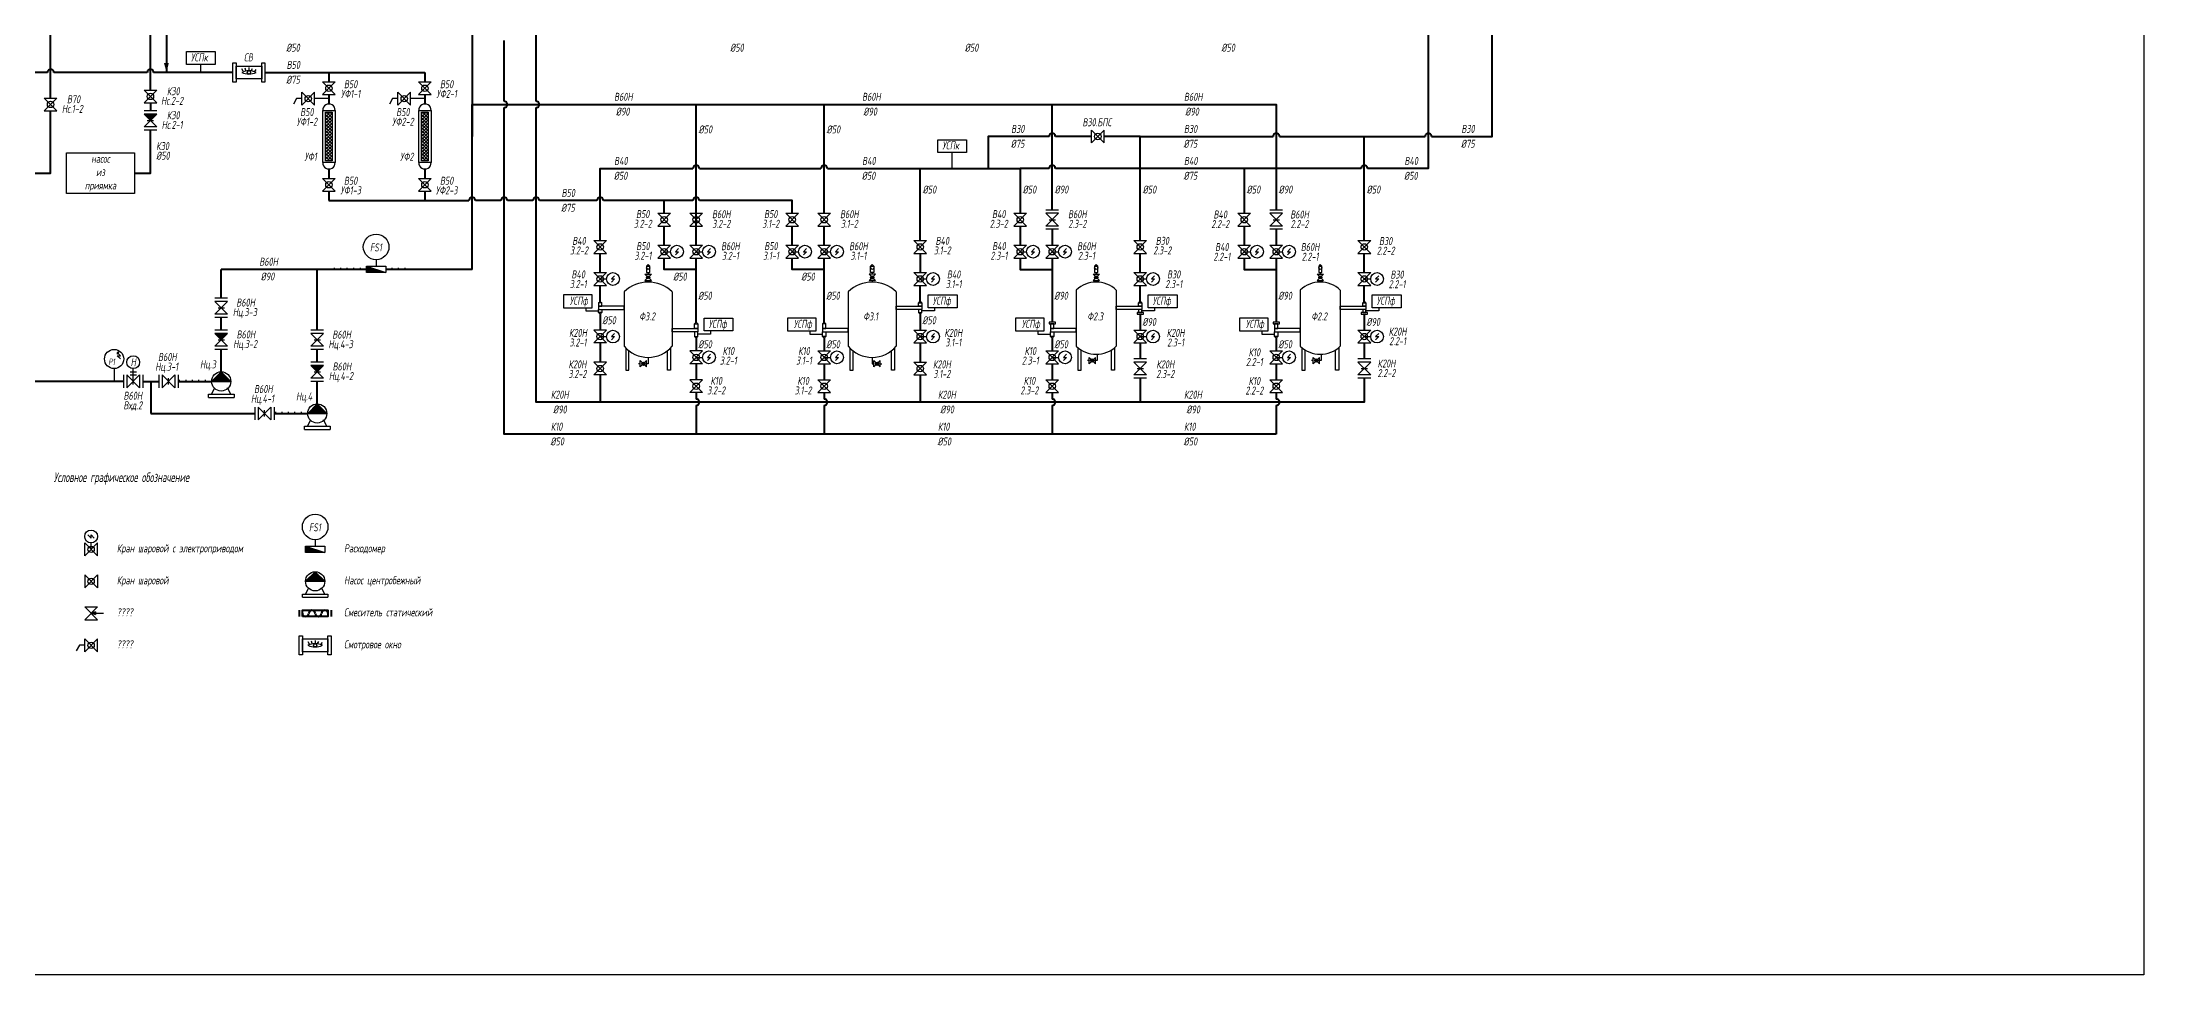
# Model space of a CAD drawing. Header units: millimetres. Extents: x -81605 to 298546, y -15960 to 81150.
# Drawn here: x 232870 to 298546, y -9893 to 19245 of the extents above; entities that cross this region are included whole.
import ezdxf

# ---------------------------------------------------------------- set-up
doc = ezdxf.new("R2010")
doc.units = ezdxf.units.MM
for name, color, linetype in [('1', 7, 'Continuous'), ('2', 7, 'Continuous'), ('Надписи', 7, 'Continuous')]:
    doc.layers.add(name, color=color, linetype=linetype)
doc.layers.add('В20', color=7, linetype='Continuous', lineweight=40, true_color=0x0a7800)
doc.layers.add('К10', color=7, linetype='Continuous', lineweight=40, true_color=0xffbe00)
for name, color, linetype, lineweight in [('В30', 136, 'Continuous', 40), ('В40', 142, 'Continuous', 40), ('В50', 180, 'Continuous', 40), ('В60Н', 140, 'Continuous', 40), ('В70', 120, 'Continuous', 40), ('К20Н', 33, 'Continuous', 40), ('К30', 54, 'Continuous', 40), ('Р1', 202, 'Continuous', 40)]:
    doc.layers.add(name, color=color, linetype=linetype, lineweight=lineweight)
doc.styles.add('Eskd знаки', font='eskd.shx', dxfattribs={"width": 0.8, "oblique": 10})

msp = doc.modelspace()

# ---------------------------------------------------------------- hatches: boundary and pattern name
h = msp.add_hatch(color=256)
h.dxf.hatch_style = 1
h.paths.add_polyline_path([(236457, 16996), (236057, 16996), (236257, 16796)])
h = msp.add_hatch(color=256)
h.dxf.hatch_style = 1
h.paths.add_polyline_path([(238669, 10146), (238269, 10146), (238469, 9946)])
h = msp.add_hatch(color=256)
h.dxf.hatch_style = 1
h.paths.add_polyline_path([(238768, 8646), (238469, 8946), (238170, 8646)])
h = msp.add_hatch(color=256)
h.dxf.hatch_style = 1
h.paths.add_polyline_path([(241669, 9146), (241269, 9146), (241469, 8946)])
h = msp.add_hatch(color=256)
h.dxf.hatch_style = 1
h.paths.add_polyline_path([(241768, 7646), (241469, 7946), (241170, 7646)])
h = msp.add_hatch(color=256)
h.dxf.hatch_style = 1
h.paths.add_polyline_path([(241703, 2402), (241404, 2702), (241104, 2402)])
at = {"layer": '1'}
h = msp.add_hatch(dxfattribs=at)
h.set_pattern_fill('ANSI37', color=256, scale=22.5, angle=-90, style=0)
h.set_pattern_definition([(315, (197820.47, 36846.265), (50.51394, 50.51394), []), (45, (197820.47, 36846.265), (-50.51394, 50.51394), [])])
h.paths.add_polyline_path([(241727, 15540), (241939, 15540), (241939, 17051), (241727, 17051)])
h = msp.add_hatch(dxfattribs=at)
h.set_pattern_fill('ANSI37', color=256, scale=22.5, angle=-90, style=0)
h.set_pattern_definition([(315, (200820.47, 36846.265), (50.51394, 50.51394), []), (45, (200820.47, 36846.265), (-50.51394, 50.51394), [])])
h.paths.add_polyline_path([(244727, 15540), (244939, 15540), (244939, 17051), (244727, 17051)])
at = {"layer": '2', "ltscale": 0.5}
for points in [[(243009, 12246), (243009, 12046), (243609, 12046)], [(241104, 3502), (241104, 3302), (241704, 3302)]]:
    msp.add_hatch(color=256, dxfattribs=at).paths.add_polyline_path(points)

# ---------------------------------------------------------------- linework, layer by layer
for p, q in [((236057, 17746), (236457, 17746)), ((236457, 17746), (236057, 17346)), ((236057, 17746), (236457, 17346)), ((241633, 18002), (242033, 18002)), ((242033, 18002), (241633, 17602)), ((241633, 18002), (242033, 17602)), ((244633, 18002), (245033, 18002)), ((245033, 18002), (244633, 17602)), ((244633, 18002), (245033, 17602)), ((232937, 17496), (233337, 17496)), ((233337, 17496), (232937, 17096)), ((232937, 17496), (233337, 17096)), ((232937, 17096), (233337, 17096)), ((236057, 17346), (236457, 17346)), ((236457, 17096), (236057, 17096)), ((241633, 17602), (242033, 17602)), ((244633, 17602), (245033, 17602)), ((236457, 16996), (236057, 16996)), ((236057, 16996), (236457, 16596)), ((236457, 16996), (236057, 16596)), ((236457, 16596), (236057, 16596)), ((236457, 16496), (236057, 16496)), ((236157, 16796), (236357, 16796)), ((265659, 16096), (265659, 16496)), ((265659, 16496), (266059, 16096)), ((265659, 16096), (266059, 16496)), ((266059, 16096), (266059, 16496)), ((241633, 14987), (242033, 14987)), ((242033, 14987), (241633, 14587)), ((241633, 14987), (242033, 14587)), ((241633, 14587), (242033, 14587)), ((244633, 14987), (245033, 14987)), ((245033, 14987), (244633, 14587)), ((244633, 14987), (245033, 14587)), ((244633, 14587), (245033, 14587)), ((252109, 13896), (252509, 13896)), ((252509, 13896), (252109, 13496)), ((252109, 13896), (252509, 13496)), ((253109, 13896), (253509, 13896)), ((253509, 13896), (253109, 13496)), ((253109, 13896), (253509, 13496)), ((256109, 13896), (256509, 13896)), ((256509, 13896), (256109, 13496)), ((256109, 13896), (256509, 13496)), ((257109, 13896), (257509, 13896)), ((257509, 13896), (257109, 13496)), ((257109, 13896), (257509, 13496)), ((263234, 13896), (263634, 13896)), ((263634, 13896), (263234, 13496)), ((263234, 13896), (263634, 13496)), ((264634, 13996), (264234, 13996)), ((264634, 13896), (264234, 13896)), ((264234, 13896), (264634, 13496)), ((264634, 13896), (264234, 13496)), ((270234, 13896), (270634, 13896)), ((270634, 13896), (270234, 13496)), ((270234, 13896), (270634, 13496)), ((271634, 13996), (271234, 13996)), ((271634, 13896), (271234, 13896)), ((271234, 13896), (271634, 13496)), ((271634, 13896), (271234, 13496)), ((252109, 13496), (252509, 13496)), ((253109, 13496), (253509, 13496)), ((256109, 13496), (256509, 13496)), ((257109, 13496), (257509, 13496)), ((263234, 13496), (263634, 13496)), ((264634, 13496), (264234, 13496)), ((264634, 13396), (264234, 13396)), ((264334, 13696), (264534, 13696)), ((270234, 13496), (270634, 13496)), ((271634, 13496), (271234, 13496)), ((271634, 13396), (271234, 13396)), ((271334, 13696), (271534, 13696)), ((250109, 13046), (250509, 13046)), ((250509, 13046), (250109, 12646)), ((250109, 13046), (250509, 12646)), ((250109, 12646), (250509, 12646)), ((252109, 12896), (252509, 12896)), ((252509, 12896), (252109, 12496)), ((252109, 12896), (252509, 12496)), ((252109, 12496), (252509, 12496)), ((252309, 12696), (252509, 12696)), ((252759, 12796), (252659, 12696)), ((252659, 12696), (252759, 12696)), ((252759, 12696), (252659, 12596)), ((253109, 12896), (253509, 12896)), ((253509, 12896), (253109, 12496)), ((253109, 12896), (253509, 12496)), ((253109, 12496), (253509, 12496)), ((253309, 12696), (253509, 12696)), ((253759, 12796), (253659, 12696)), ((253659, 12696), (253759, 12696)), ((253759, 12696), (253659, 12596)), ((256109, 12896), (256509, 12896)), ((256509, 12896), (256109, 12496)), ((256109, 12896), (256509, 12496)), ((256109, 12496), (256509, 12496)), ((256309, 12696), (256509, 12696)), ((256759, 12796), (256659, 12696)), ((256659, 12696), (256759, 12696)), ((256759, 12696), (256659, 12596)), ((257109, 12896), (257509, 12896)), ((257509, 12896), (257109, 12496)), ((257109, 12896), (257509, 12496)), ((257109, 12496), (257509, 12496)), ((257309, 12696), (257509, 12696)), ((257759, 12796), (257659, 12696)), ((257659, 12696), (257759, 12696)), ((257759, 12696), (257659, 12596)), ((260109, 13046), (260509, 13046)), ((260509, 13046), (260109, 12646)), ((260109, 13046), (260509, 12646)), ((260109, 12646), (260509, 12646)), ((263234, 12896), (263634, 12896)), ((263634, 12896), (263234, 12496)), ((263234, 12896), (263634, 12496)), ((263234, 12496), (263634, 12496)), ((263434, 12696), (263634, 12696)), ((263884, 12796), (263784, 12696)), ((263784, 12696), (263884, 12696)), ((263884, 12696), (263784, 12596)), ((264234, 12896), (264634, 12896)), ((264634, 12896), (264234, 12496)), ((264234, 12896), (264634, 12496)), ((264234, 12496), (264634, 12496)), ((264434, 12696), (264634, 12696)), ((264884, 12796), (264784, 12696)), ((264784, 12696), (264884, 12696)), ((264884, 12696), (264784, 12596)), ((266984, 13046), (267384, 13046)), ((267384, 13046), (266984, 12646)), ((266984, 13046), (267384, 12646)), ((266984, 12646), (267384, 12646)), ((270234, 12896), (270634, 12896)), ((270634, 12896), (270234, 12496)), ((270234, 12896), (270634, 12496)), ((270234, 12496), (270634, 12496)), ((270434, 12696), (270634, 12696)), ((270884, 12796), (270784, 12696)), ((270784, 12696), (270884, 12696)), ((270884, 12696), (270784, 12596)), ((271234, 12896), (271634, 12896)), ((271634, 12896), (271234, 12496)), ((271234, 12896), (271634, 12496)), ((271234, 12496), (271634, 12496)), ((271434, 12696), (271634, 12696)), ((271884, 12796), (271784, 12696)), ((271784, 12696), (271884, 12696)), ((271884, 12696), (271784, 12596)), ((273984, 13046), (274384, 13046)), ((274384, 13046), (273984, 12646)), ((273984, 13046), (274384, 12646)), ((273984, 12646), (274384, 12646)), ((242009, 12146), (242009, 12196)), ((242209, 12146), (242209, 12196)), ((242409, 12146), (242409, 12196)), ((242609, 12146), (242609, 12196)), ((242809, 12196), (242809, 12146)), ((243809, 12146), (243809, 12196)), ((244009, 12146), (244009, 12196)), ((244209, 12196), (244209, 12146)), ((250109, 12046), (250509, 12046)), ((250509, 12046), (250109, 11646)), ((250109, 12046), (250509, 11646)), ((250309, 11846), (250509, 11846)), ((250759, 11946), (250659, 11846)), ((250659, 11846), (250759, 11846)), ((250759, 11846), (250659, 11746)), ((251709, 11996), (251909, 11996)), ((251909, 11996), (251709, 11796)), ((251709, 11996), (251909, 11796)), ((251809, 12296), (251759, 12246)), ((251859, 12246), (251809, 12296)), ((251809, 12046), (251809, 11996)), ((258909, 11996), (258709, 11996)), ((258709, 11996), (258909, 11796)), ((258909, 11996), (258709, 11796)), ((258759, 12246), (258809, 12296)), ((258809, 12296), (258859, 12246)), ((258809, 12046), (258809, 11996)), ((260109, 12046), (260509, 12046)), ((260509, 12046), (260109, 11646)), ((260109, 12046), (260509, 11646)), ((260309, 11846), (260509, 11846)), ((260759, 11946), (260659, 11846)), ((260659, 11846), (260759, 11846)), ((260759, 11846), (260659, 11746)), ((265709, 11996), (265909, 11996)), ((265909, 11996), (265709, 11796)), ((265709, 11996), (265909, 11796)), ((265809, 12296), (265759, 12246)), ((265859, 12246), (265809, 12296)), ((265809, 12046), (265809, 11996)), ((266984, 12046), (267384, 12046)), ((267384, 12046), (266984, 11646)), ((266984, 12046), (267384, 11646)), ((267184, 11846), (267384, 11846)), ((267634, 11946), (267534, 11846)), ((267534, 11846), (267634, 11846)), ((267634, 11846), (267534, 11746)), ((272709, 11996), (272909, 11996)), ((272909, 11996), (272709, 11796)), ((272709, 11996), (272909, 11796)), ((272809, 12296), (272759, 12246)), ((272859, 12246), (272809, 12296)), ((272809, 12046), (272809, 11996)), ((273984, 12046), (274384, 12046)), ((274384, 12046), (273984, 11646)), ((273984, 12046), (274384, 11646)), ((274184, 11846), (274384, 11846)), ((274634, 11946), (274534, 11846)), ((274534, 11846), (274634, 11846)), ((274634, 11846), (274534, 11746)), ((238669, 11246), (238269, 11246)), ((250109, 11646), (250509, 11646)), ((251709, 11796), (251909, 11796)), ((251809, 11796), (251809, 11746)), ((258909, 11796), (258709, 11796)), ((258809, 11796), (258809, 11746)), ((260109, 11646), (260509, 11646)), ((265709, 11796), (265909, 11796)), ((265809, 11796), (265809, 11746)), ((266984, 11646), (267384, 11646)), ((272709, 11796), (272909, 11796)), ((272809, 11796), (272809, 11746)), ((273984, 11646), (274384, 11646)), ((238669, 11146), (238269, 11146)), ((238269, 11146), (238669, 10746)), ((238669, 11146), (238269, 10746)), ((238669, 10746), (238269, 10746)), ((238669, 10646), (238269, 10646)), ((238369, 10946), (238569, 10946)), ((249859, 10946), (249859, 10846)), ((249859, 10846), (250259, 10846)), ((250259, 11096), (250309, 11146)), ((250259, 10796), (250309, 10746)), ((250309, 11146), (250359, 11096)), ((250309, 10746), (250359, 10796)), ((260309, 11146), (260259, 11096)), ((260309, 10746), (260259, 10796)), ((260359, 11096), (260309, 11146)), ((260359, 10796), (260309, 10746)), ((260759, 10846), (260359, 10846)), ((260759, 10946), (260759, 10846)), ((267184, 11146), (267134, 11096)), ((267234, 11096), (267184, 11146)), ((267634, 10846), (267234, 10846)), ((267634, 10946), (267634, 10846)), ((274184, 11146), (274134, 11096)), ((274234, 11096), (274184, 11146)), ((274634, 10846), (274234, 10846)), ((274634, 10946), (274634, 10846)), ((238669, 10246), (238269, 10246)), ((238669, 10146), (238269, 10146)), ((238269, 10146), (238669, 9746)), ((238669, 10146), (238269, 9746)), ((238369, 9946), (238569, 9946)), ((241669, 10246), (241269, 10246)), ((241669, 10146), (241269, 10146)), ((241269, 10146), (241669, 9746)), ((241669, 10146), (241269, 9746)), ((241369, 9946), (241569, 9946)), ((250509, 10246), (250109, 10246)), ((250109, 10246), (250509, 9846)), ((250509, 10246), (250109, 9846)), ((250309, 10046), (250509, 10046)), ((250759, 10146), (250659, 10046)), ((250659, 10046), (250759, 10046)), ((250759, 10046), (250659, 9946)), ((253259, 10446), (253309, 10496)), ((253259, 10046), (253309, 9996)), ((253309, 10496), (253359, 10446)), ((253309, 9996), (253359, 10046)), ((253759, 10121), (253359, 10121)), ((253759, 10221), (253759, 10121)), ((256859, 10221), (256859, 10121)), ((256859, 10121), (257259, 10121)), ((257309, 10496), (257259, 10446)), ((257309, 9996), (257259, 10046)), ((257359, 10446), (257309, 10496)), ((257359, 10046), (257309, 9996)), ((260109, 10246), (260509, 10246)), ((260509, 10246), (260109, 9846)), ((260109, 10246), (260509, 9846)), ((260309, 10046), (260509, 10046)), ((260759, 10146), (260659, 10046)), ((260659, 10046), (260759, 10046)), ((260759, 10046), (260659, 9946)), ((263984, 10221), (263984, 10121)), ((263984, 10121), (264384, 10121)), ((264434, 9996), (264384, 10046)), ((264484, 10046), (264434, 9996)), ((266984, 10246), (267384, 10246)), ((267384, 10246), (266984, 9846)), ((266984, 10246), (267384, 9846)), ((267184, 10046), (267384, 10046)), ((267634, 10146), (267534, 10046)), ((267534, 10046), (267634, 10046)), ((267634, 10046), (267534, 9946)), ((270984, 10221), (270984, 10121)), ((270984, 10121), (271384, 10121)), ((271434, 9996), (271384, 10046)), ((271484, 10046), (271434, 9996)), ((273984, 10246), (274384, 10246)), ((274384, 10246), (273984, 9846)), ((273984, 10246), (274384, 9846)), ((274184, 10046), (274384, 10046)), ((274634, 10146), (274534, 10046)), ((274534, 10046), (274634, 10046)), ((274634, 10046), (274534, 9946)), ((235321, 9446), (235221, 9546)), ((235321, 9346), (235221, 9446)), ((235221, 9446), (235321, 9446)), ((238669, 9746), (238269, 9746)), ((238669, 9646), (238269, 9646)), ((241669, 9746), (241269, 9746)), ((241669, 9646), (241269, 9646)), ((241669, 9246), (241269, 9246)), ((250509, 9846), (250109, 9846)), ((250509, 9246), (250109, 9246)), ((250109, 8846), (250509, 9246)), ((250509, 8846), (250109, 9246)), ((251559, 9196), (251509, 9196)), ((251559, 9096), (251559, 9296)), ((251559, 9296), (251759, 9096)), ((251559, 9096), (251759, 9296)), ((251759, 9096), (251759, 9296)), ((251809, 9196), (251759, 9196)), ((251809, 9396), (251809, 9196)), ((253509, 9596), (253109, 9596)), ((253109, 9596), (253509, 9196)), ((253509, 9596), (253109, 9196)), ((253509, 9196), (253109, 9196)), ((253309, 9396), (253509, 9396)), ((253759, 9496), (253659, 9396)), ((253659, 9396), (253759, 9396)), ((253759, 9396), (253659, 9296)), ((257109, 9596), (257509, 9596)), ((257509, 9596), (257109, 9196)), ((257109, 9596), (257509, 9196)), ((257109, 9196), (257509, 9196)), ((257309, 9396), (257509, 9396)), ((257759, 9496), (257659, 9396)), ((257659, 9396), (257759, 9396)), ((257759, 9396), (257659, 9296)), ((258809, 9396), (258809, 9196)), ((258809, 9196), (258859, 9196)), ((258859, 9096), (258859, 9296)), ((259059, 9296), (258859, 9096)), ((259059, 9096), (258859, 9296)), ((259059, 9096), (259059, 9296)), ((259059, 9196), (259109, 9196)), ((260109, 9846), (260509, 9846)), ((260109, 9246), (260509, 9246)), ((260509, 8846), (260109, 9246)), ((260109, 8846), (260509, 9246)), ((264234, 9596), (264634, 9596)), ((264634, 9596), (264234, 9196)), ((264234, 9596), (264634, 9196)), ((264234, 9196), (264634, 9196)), ((264434, 9396), (264634, 9396)), ((264884, 9496), (264784, 9396)), ((264784, 9396), (264884, 9396)), ((264884, 9396), (264784, 9296)), ((265584, 9296), (265534, 9296)), ((265584, 9196), (265584, 9396)), ((265584, 9396), (265784, 9196)), ((265584, 9196), (265784, 9396)), ((265784, 9196), (265784, 9396)), ((265834, 9296), (265784, 9296)), ((265834, 9496), (265834, 9296)), ((266984, 9846), (267384, 9846)), ((267384, 9346), (266984, 9346)), ((267384, 9246), (266984, 9246)), ((266984, 9246), (267384, 8846)), ((267384, 9246), (266984, 8846)), ((271234, 9596), (271634, 9596)), ((271634, 9596), (271234, 9196)), ((271234, 9596), (271634, 9196)), ((271234, 9196), (271634, 9196)), ((271434, 9396), (271634, 9396)), ((271884, 9496), (271784, 9396)), ((271784, 9396), (271884, 9396)), ((271884, 9396), (271784, 9296)), ((272584, 9296), (272534, 9296)), ((272584, 9196), (272584, 9396)), ((272584, 9396), (272784, 9196)), ((272584, 9196), (272784, 9396)), ((272784, 9196), (272784, 9396)), ((272834, 9296), (272784, 9296)), ((272834, 9496), (272834, 9296)), ((273984, 9846), (274384, 9846)), ((274384, 9346), (273984, 9346)), ((274384, 9246), (273984, 9246)), ((273984, 9246), (274384, 8846)), ((274384, 9246), (273984, 8846)), ((235121, 9046), (235121, 8646)), ((235419, 8846), (235419, 8446)), ((235519, 8846), (235519, 8446)), ((235519, 8446), (235919, 8846)), ((235519, 8846), (235919, 8446)), ((235619, 8946), (235819, 8946)), ((235619, 8846), (235819, 8846)), ((235719, 8546), (235719, 9046)), ((235919, 8846), (235919, 8446)), ((236019, 8846), (236019, 8446)), ((236519, 8846), (236519, 8446)), ((236619, 8846), (236619, 8446)), ((236619, 8446), (237019, 8846)), ((236619, 8846), (237019, 8446)), ((236819, 8546), (236819, 8746)), ((237019, 8846), (237019, 8446)), ((237119, 8846), (237119, 8446)), ((237169, 8646), (237169, 8696)), ((237369, 8646), (237369, 8696)), ((237569, 8646), (237569, 8696)), ((237769, 8646), (237769, 8696)), ((237969, 8696), (237969, 8646)), ((238169, 8646), (238769, 8646)), ((241669, 9146), (241269, 9146)), ((241269, 9146), (241669, 8746)), ((241669, 9146), (241269, 8746)), ((241669, 8746), (241269, 8746)), ((241669, 8646), (241269, 8646)), ((241369, 8946), (241569, 8946)), ((250509, 8846), (250109, 8846)), ((253509, 8696), (253109, 8696)), ((253109, 8296), (253509, 8696)), ((253509, 8296), (253109, 8696)), ((257109, 8696), (257509, 8696)), ((257509, 8296), (257109, 8696)), ((257109, 8296), (257509, 8696)), ((260109, 8846), (260509, 8846)), ((264234, 8696), (264634, 8696)), ((264634, 8296), (264234, 8696)), ((264234, 8296), (264634, 8696)), ((267384, 8846), (266984, 8846)), ((267384, 8746), (266984, 8746)), ((267084, 9046), (267284, 9046)), ((271234, 8696), (271634, 8696)), ((271634, 8296), (271234, 8696)), ((271234, 8296), (271634, 8696)), ((274384, 8846), (273984, 8846)), ((274384, 8746), (273984, 8746)), ((274084, 9046), (274284, 9046)), ((238069, 8146), (238069, 8246)), ((238069, 8246), (238869, 8246)), ((238069, 8146), (238869, 8146)), ((238169, 8246), (238269, 8446)), ((238769, 8246), (238669, 8446)), ((238869, 8246), (238869, 8146)), ((253509, 8296), (253109, 8296)), ((257109, 8296), (257509, 8296)), ((264234, 8296), (264634, 8296)), ((271234, 8296), (271634, 8296)), ((239520, 7846), (239520, 7446)), ((239620, 7846), (239620, 7446)), ((239620, 7446), (240020, 7846)), ((239620, 7846), (240020, 7446)), ((239820, 7546), (239820, 7746)), ((240020, 7846), (240020, 7446)), ((240120, 7846), (240120, 7446)), ((240170, 7646), (240170, 7696)), ((240370, 7646), (240370, 7696)), ((240570, 7646), (240570, 7696)), ((240770, 7646), (240770, 7696)), ((240970, 7696), (240970, 7646)), ((241069, 7146), (241069, 7246)), ((241069, 7246), (241869, 7246)), ((241169, 7646), (241769, 7646)), ((241169, 7246), (241269, 7446)), ((241769, 7246), (241669, 7446)), ((241869, 7246), (241869, 7146)), ((241069, 7146), (241869, 7146)), ((234204, 3202), (234204, 3602)), ((234204, 3602), (234604, 3202)), ((234204, 3202), (234604, 3602)), ((234304, 3852), (234404, 3752)), ((234404, 3752), (234404, 3852)), ((234404, 3852), (234504, 3752)), ((234404, 3402), (234404, 3602)), ((234604, 3202), (234604, 3602)), ((234204, 2602), (234204, 2202)), ((234604, 2202), (234204, 2602)), ((234604, 2602), (234204, 2202)), ((234604, 2602), (234604, 2202)), ((241004, 1902), (241004, 2002)), ((241004, 2002), (241804, 2002)), ((241104, 2402), (241704, 2402)), ((241104, 2002), (241204, 2202)), ((241704, 2002), (241604, 2202)), ((241804, 2002), (241804, 1902)), ((234204, 1602), (234604, 1602)), ((234604, 1602), (234204, 1202)), ((234204, 1602), (234604, 1202)), ((234544, 1452), (234404, 1402)), ((234404, 1402), (234544, 1362)), ((234404, 1402), (234795, 1402)), ((234544, 1452), (234544, 1362)), ((241004, 1902), (241804, 1902)), ((234204, 1202), (234604, 1202))]:
    msp.add_line(p, q)
at = {"ltscale": 10}
for p, q in [((238469, 8946), (238170, 8646)), ((238469, 8946), (238768, 8646)), ((241469, 7946), (241170, 7646)), ((241469, 7946), (241768, 7646)), ((241404, 2702), (241104, 2402)), ((241404, 2702), (241703, 2402))]:
    msp.add_line(p, q, dxfattribs=at)
at = {"color": 3}
msp.add_lwpolyline([(194142, 55784), (298546, 55784), (298546, -9893), (194142, -9893)], close=True, dxfattribs=at)
for points in [[(238283, 18546), (237383, 18546), (237383, 18946), (238283, 18946)], [(233638, 15781), (235757, 15781), (235757, 14518), (233638, 14518)], [(261759, 15796), (260859, 15796), (260859, 16196), (261759, 16196)], [(251859, 12246), (251759, 12246), (251759, 12046), (251859, 12046)], [(258759, 12246), (258859, 12246), (258859, 12046), (258759, 12046)], [(265859, 12246), (265759, 12246), (265759, 12046), (265859, 12046)], [(272859, 12246), (272759, 12246), (272759, 12046), (272859, 12046)], [(249159, 10946), (250059, 10946), (250059, 11346), (249159, 11346)], [(261459, 10946), (260559, 10946), (260559, 11346), (261459, 11346)], [(268334, 10946), (267434, 10946), (267434, 11346), (268334, 11346)], [(275334, 10946), (274434, 10946), (274434, 11346), (275334, 11346)], [(254459, 10221), (253559, 10221), (253559, 10621), (254459, 10621)], [(256159, 10221), (257059, 10221), (257059, 10621), (256159, 10621)], [(263284, 10221), (264184, 10221), (264184, 10621), (263284, 10621)], [(270284, 10221), (271184, 10221), (271184, 10621), (270284, 10621)]]:
    msp.add_lwpolyline(points, close=True)
for points in [[(237833, 18296), (237833, 18546)], [(261309, 15296), (261309, 15796)]]:
    msp.add_lwpolyline(points)
for centre, radius in [((241833, 17802), 100), ((244833, 17802), 100), ((233137, 17296), 100), ((236257, 17546), 100), ((265859, 16296), 100), ((241833, 14787), 100), ((244833, 14787), 100), ((252309, 13696), 100), ((253309, 13696), 100), ((256309, 13696), 100), ((257309, 13696), 100), ((263434, 13696), 100), ((270434, 13696), 100), ((250309, 12846), 100), ((252309, 12696), 100), ((252709, 12696), 200), ((253309, 12696), 100), ((253709, 12696), 200), ((256309, 12696), 100), ((256709, 12696), 200), ((257309, 12696), 100), ((257709, 12696), 200), ((260309, 12846), 100), ((263434, 12696), 100), ((263834, 12696), 200), ((264434, 12696), 100), ((264834, 12696), 200), ((267184, 12846), 100), ((270434, 12696), 100), ((270834, 12696), 200), ((271434, 12696), 100), ((271834, 12696), 200), ((274184, 12846), 100), ((250309, 11846), 100), ((250709, 11846), 200), ((251809, 12196), 50), ((251809, 11896), 50), ((258809, 12196), 50), ((258809, 11896), 50), ((260309, 11846), 100), ((260709, 11846), 200), ((265809, 12196), 50), ((265809, 11896), 50), ((267184, 11846), 100), ((267584, 11846), 200), ((272809, 12196), 50), ((272809, 11896), 50), ((274184, 11846), 100), ((274584, 11846), 200), ((250309, 10046), 100), ((250709, 10046), 200), ((260309, 10046), 100), ((260709, 10046), 200), ((267184, 10046), 100), ((267584, 10046), 200), ((274184, 10046), 100), ((274584, 10046), 200), ((235121, 9346), 300), ((235719, 9246), 200), ((251659, 9196), 50), ((253309, 9396), 100), ((253709, 9396), 200), ((257309, 9396), 100), ((257709, 9396), 200), ((258959, 9196), 50), ((264434, 9396), 100), ((264834, 9396), 200), ((265684, 9296), 50), ((271434, 9396), 100), ((271834, 9396), 200), ((272684, 9296), 50), ((238469, 8646), 300), ((250309, 9046), 100), ((253309, 8496), 100), ((257309, 8496), 100), ((260309, 9046), 100), ((264434, 8496), 100), ((271434, 8496), 100), ((241469, 7646), 300), ((234404, 3802), 200), ((234404, 3402), 100), ((241404, 2402), 300), ((234404, 2402), 100)]:
    msp.add_circle(centre, radius)
at = {"layer": '1'}
for p, q in [((239154, 18333), (239118, 18404)), ((239240, 18353), (239220, 18430)), ((239333, 18446), (239333, 18346)), ((239407, 18351), (239445, 18420)), ((239514, 18322), (239562, 18389)), ((251059, 11448), (251059, 9746)), ((252559, 11448), (252559, 9746)), ((258059, 11448), (258059, 9746)), ((259559, 11448), (259559, 9746)), ((265184, 11496), (265184, 9746)), ((266434, 11496), (266434, 9746)), ((272184, 11496), (272184, 9746)), ((273434, 11496), (273434, 9746)), ((235221, 9546), (235271, 9546)), ((235271, 9546), (235221, 9546)), ((235221, 9546), (235221, 9496)), ((235221, 9496), (235271, 9546)), ((251109, 9692), (251109, 8996)), ((251209, 8996), (251209, 9596)), ((252409, 8996), (252409, 9596)), ((252509, 9696), (252509, 8996)), ((258109, 9696), (258109, 8996)), ((258209, 8996), (258209, 9596)), ((259409, 8996), (259409, 9596)), ((259509, 9692), (259509, 8996)), ((265234, 9692), (265234, 8996)), ((265334, 8996), (265334, 9596)), ((266284, 8996), (266284, 9596)), ((266384, 9696), (266384, 8996)), ((272234, 9692), (272234, 8996)), ((272334, 8996), (272334, 9596)), ((273284, 8996), (273284, 9596)), ((273384, 9696), (273384, 8996)), ((251109, 8996), (251209, 8996)), ((252509, 8996), (252409, 8996)), ((258109, 8996), (258209, 8996)), ((259509, 8996), (259409, 8996)), ((265234, 8996), (265334, 8996)), ((266384, 8996), (266284, 8996)), ((272234, 8996), (272334, 8996)), ((273384, 8996), (273284, 8996)), ((241224, 439), (241189, 510)), ((241311, 459), (241291, 537)), ((241404, 552), (241404, 452)), ((241477, 457), (241515, 526)), ((241584, 428), (241633, 495))]:
    msp.add_line(p, q, dxfattribs=at)
at = {"layer": '1', "color": 64, "ltscale": 0.4}
for p, q in [((240824, 17478), (240724, 17304)), ((240988, 17478), (240824, 17478)), ((240988, 17278), (240988, 17678)), ((240988, 17678), (241388, 17278)), ((240988, 17278), (241388, 17678)), ((241388, 17278), (241388, 17678)), ((241833, 17478), (241388, 17478)), ((243824, 17478), (243724, 17304)), ((243988, 17478), (243824, 17478)), ((243988, 17278), (243988, 17678)), ((243988, 17678), (244388, 17278)), ((243988, 17278), (244388, 17678)), ((244388, 17278), (244388, 17678)), ((244833, 17478), (244388, 17478))]:
    msp.add_line(p, q, dxfattribs=at)
at = {"layer": '1', "color": 18, "ltscale": 0.4, "true_color": 0x000000}
for p, q in [((234040, 403), (233939, 229)), ((234204, 403), (234040, 403)), ((234204, 202), (234204, 602)), ((234204, 602), (234604, 202)), ((234204, 202), (234604, 602)), ((234604, 202), (234604, 602))]:
    msp.add_line(p, q, dxfattribs=at)
at = {"layer": '1'}
for points in [[(238833, 18596), (238933, 18596), (238933, 17996), (238833, 17996)], [(238933, 18496), (239733, 18496), (239733, 18096), (238933, 18096)], [(239733, 18596), (239833, 18596), (239833, 17996), (239733, 17996)], [(242027, 17106), (242027, 15484), (241639, 15484), (241639, 17106)], [(245027, 17106), (245027, 15484), (244639, 15484), (244639, 17106)], [(241939, 17051), (241939, 15540), (241727, 15540), (241727, 17051)], [(244939, 17051), (244939, 15540), (244727, 15540), (244727, 17051)], [(250259, 10996), (250359, 10996), (250359, 11096), (250259, 11096)], [(250259, 10896), (251059, 10896), (251059, 10996), (250259, 10996)], [(250259, 10896), (250359, 10896), (250359, 10796), (250259, 10796)], [(260359, 10896), (259559, 10896), (259559, 10996), (260359, 10996)], [(260359, 10996), (260259, 10996), (260259, 11096), (260359, 11096)], [(260359, 10896), (260259, 10896), (260259, 10796), (260359, 10796)], [(267234, 10896), (266434, 10896), (266434, 10996), (267234, 10996)], [(267084, 10746), (267284, 10746), (267284, 10796), (267084, 10796)], [(267234, 10996), (267134, 10996), (267134, 11096), (267234, 11096)], [(267234, 10896), (267134, 10896), (267134, 10796), (267234, 10796)], [(274234, 10896), (273434, 10896), (273434, 10996), (274234, 10996)], [(274084, 10746), (274284, 10746), (274284, 10796), (274084, 10796)], [(274234, 10996), (274134, 10996), (274134, 11096), (274234, 11096)], [(274234, 10896), (274134, 10896), (274134, 10796), (274234, 10796)], [(253359, 10196), (252559, 10196), (252559, 10296), (253359, 10296)], [(253359, 10296), (253259, 10296), (253259, 10446), (253359, 10446)], [(253359, 10196), (253259, 10196), (253259, 10046), (253359, 10046)], [(257259, 10296), (257359, 10296), (257359, 10446), (257259, 10446)], [(257259, 10196), (258059, 10196), (258059, 10296), (257259, 10296)], [(257259, 10196), (257359, 10196), (257359, 10046), (257259, 10046)], [(264534, 10496), (264334, 10496), (264334, 10446), (264534, 10446)], [(264384, 10296), (264484, 10296), (264484, 10446), (264384, 10446)], [(264384, 10196), (265184, 10196), (265184, 10296), (264384, 10296)], [(264384, 10196), (264484, 10196), (264484, 10046), (264384, 10046)], [(271534, 10496), (271334, 10496), (271334, 10446), (271534, 10446)], [(271384, 10296), (271484, 10296), (271484, 10446), (271384, 10446)], [(271384, 10196), (272184, 10196), (272184, 10296), (271384, 10296)], [(271384, 10196), (271484, 10196), (271484, 10046), (271384, 10046)], [(240904, 702), (241004, 702), (241004, 102), (240904, 102)], [(241804, 702), (241904, 702), (241904, 102), (241804, 102)], [(241004, 602), (241804, 602), (241804, 202), (241004, 202)]]:
    msp.add_lwpolyline(points, close=True, dxfattribs=at)
for centre in [(239333, 18296), (241404, 402)]:
    msp.add_circle(centre, 50, dxfattribs=at)
at = {"layer": '1', "color": 64, "ltscale": 0.4}
for centre in [(241188, 17478), (244188, 17478)]:
    msp.add_circle(centre, 100, dxfattribs=at)
at = {"layer": '1', "color": 18, "ltscale": 0.4, "true_color": 0x000000}
msp.add_circle((234404, 402), 100, dxfattribs=at)
at = {"layer": '1'}
for centre, radius, start, end in [((239333, 17820), 527, 64.72028, 115.27972), ((239333, 18777), 531, 244.94238, 295.05762), ((241833, 17114), 194, 357.67129, 182.32871), ((244833, 17114), 194, 357.67129, 182.32871), ((241833, 15475), 194, 177.50774, 2.49226), ((244833, 15475), 194, 177.50774, 2.49226), ((251809, 10654), 1092, 46.61415, 133.38585), ((258809, 10654), 1092, 46.61415, 133.38585), ((265809, 10840), 906, 46.39718, 133.60282), ((272809, 10840), 906, 46.39718, 133.60282), ((251809, 10375), 979, 219.96621, 320.03379), ((258809, 10375), 979, 219.96621, 320.03379), ((265809, 10401), 905, 226.34262, 313.65738), ((272809, 10401), 905, 226.34262, 313.65738), ((241404, -74), 527, 64.72028, 115.27972), ((241404, 884), 531, 244.94238, 295.05762)]:
    msp.add_arc(centre, radius, start, end, dxfattribs=at)
at = {"layer": '2', "ltscale": 0.5}
for p, q in [((243009, 12246), (243609, 12046)), ((243309, 12454), (243309, 12246)), ((241104, 3502), (241704, 3302)), ((241404, 3710), (241404, 3502))]:
    msp.add_line(p, q, dxfattribs=at)
for points in [[(243009, 12246), (243609, 12246), (243609, 12046), (243009, 12046)], [(241104, 3502), (241704, 3502), (241704, 3302), (241104, 3302)]]:
    msp.add_lwpolyline(points, close=True, dxfattribs=at)
for centre in [(243309, 12846), (241404, 4102)]:
    msp.add_circle(centre, 400, dxfattribs=at)
at = {"layer": 'В20', "color": 7}
for p, q in [((240904, 1502), (240904, 1302)), ((241904, 1502), (241904, 1302))]:
    msp.add_line(p, q, dxfattribs=at)
msp.add_lwpolyline([(241004, 1302), (241004, 1502), (241804, 1502), (241804, 1302)], close=True, dxfattribs=at)
for centre, start, end in [((241104, 1402), 180, 0), ((241304, 1402), 0, 180), ((241504, 1402), 180, 0), ((241704, 1402), 0, 180)]:
    msp.add_arc(centre, 100, start, end, dxfattribs=at)
at = {"layer": 'В30'}
for points in [[(276284, 16296), (278184, 16296), (278184, 26596), (274284, 26596)], [(264334, 16296), (262434, 16296), (262434, 15296)], [(265659, 16296), (264534, 16296)], [(267184, 16296), (266059, 16296)], [(267184, 13046), (267184, 16296), (271334, 16296)], [(271534, 16296), (274184, 16296)], [(274184, 13046), (274184, 16296), (276084, 16296)], [(267184, 12046), (267184, 12646)], [(274184, 12046), (274184, 12646)], [(267184, 11146), (267184, 11646)], [(274184, 11146), (274184, 11646)]]:
    msp.add_lwpolyline(points, dxfattribs=at)
for centre in [(264434, 16296), (271434, 16296), (276184, 16296)]:
    msp.add_arc(centre, 100, 359.7459, 180.2541, dxfattribs=at)
at = {"layer": 'В40'}
for points in [[(276184, 20596), (276184, 15296), (274284, 15296)], [(250309, 13046), (250309, 15296), (253209, 15296)], [(253409, 15296), (257209, 15296)], [(257409, 15296), (263434, 15296)], [(260309, 13046), (260309, 15296)], [(264334, 15296), (263434, 15296), (263434, 13896)], [(274084, 15296), (264534, 15296)], [(270434, 15296), (270434, 13896)], [(263434, 13496), (263434, 12896)], [(270434, 13496), (270434, 12896)], [(250309, 12046), (250309, 12646)], [(260309, 12646), (260309, 12046)], [(263434, 12496), (263434, 12146), (264434, 12146)], [(270434, 12496), (270434, 12146), (271434, 12146)], [(250309, 11146), (250309, 11646)], [(260309, 11146), (260309, 11646)]]:
    msp.add_lwpolyline(points, dxfattribs=at)
for centre in [(253309, 15296), (257309, 15296), (264434, 15296), (274184, 15296)]:
    msp.add_arc(centre, 100, 359.7459, 180.2541, dxfattribs=at)
at = {"layer": 'В50'}
for p, q in [((239833, 18296), (244833, 18296)), ((241833, 15279), (241833, 14987)), ((244833, 15279), (244833, 14987)), ((241833, 14587), (241833, 14296)), ((244833, 14587), (244833, 14296)), ((241833, 14296), (246209, 14296))]:
    msp.add_line(p, q, dxfattribs=at)
for points in [[(233038, 18296), (226464, 18296)], [(236157, 18296), (233238, 18296)], [(238833, 18296), (236357, 18296)], [(241833, 18296), (241833, 18002)], [(244833, 18296), (244833, 18002)], [(241833, 17602), (241833, 17308)], [(244833, 17602), (244833, 17308)], [(247209, 14296), (246409, 14296)], [(248209, 14296), (247409, 14296)], [(250209, 14296), (248409, 14296)], [(253209, 14296), (250409, 14296)], [(252309, 13896), (252309, 14296)], [(256309, 13896), (256309, 14296), (253409, 14296)], [(252309, 12896), (252309, 13496)], [(256309, 12896), (256309, 13496)], [(253309, 12146), (252309, 12146), (252309, 12496)], [(257309, 12146), (256309, 12146), (256309, 12496)]]:
    msp.add_lwpolyline(points, dxfattribs=at)
for centre in [(233138, 18296), (236257, 18296), (246309, 14296), (247309, 14296), (248309, 14296), (250309, 14296), (253309, 14296)]:
    msp.add_arc(centre, 100, 359.7459, 180.2541, dxfattribs=at)
at = {"layer": 'В60Н'}
for p, q in [((241469, 12146), (238469, 12146)), ((238469, 11246), (238469, 12146)), ((241469, 10246), (241469, 12146)), ((243009, 12146), (241469, 12146)), ((246309, 12146), (243609, 12146)), ((238469, 10246), (238469, 10646)), ((238469, 8946), (238469, 9646)), ((241469, 9246), (241469, 9646)), ((236019, 8646), (236519, 8646)), ((236269, 8646), (236269, 7646)), ((237119, 8646), (238169, 8646)), ((241469, 7946), (241469, 8646)), ((236269, 7646), (239520, 7646)), ((240120, 7646), (241169, 7646))]:
    msp.add_line(p, q, dxfattribs=at)
for points in [[(274184, 26296), (274184, 28596), (246309, 28596), (246309, 16296)], [(235419, 8646), (228288, 8646), (228288, 17296), (226464, 17296)], [(246309, 12146), (246309, 17296), (271434, 17296), (271434, 13996)], [(253309, 12896), (253309, 17296)], [(257309, 13896), (257309, 17296)], [(264434, 13996), (264434, 17296)], [(257309, 12896), (257309, 13496)], [(264434, 13396), (264434, 12896)], [(271434, 13396), (271434, 12896)], [(253309, 10496), (253309, 12496)], [(257309, 10496), (257309, 12496)], [(264434, 12496), (264434, 10496)], [(271434, 12496), (271434, 10496)]]:
    msp.add_lwpolyline(points, dxfattribs=at)
at = {"layer": 'В70'}
for points in [[(233138, 17496), (233138, 25928), (233638, 25928)], [(232638, 15149), (233138, 15149), (233138, 17096)]]:
    msp.add_lwpolyline(points, dxfattribs=at)
at = {"layer": 'К10'}
for points in [[(247309, 17396), (247309, 19296)], [(271434, 6996), (247309, 6996), (247309, 17196)], [(253309, 9996), (253309, 9596)], [(257309, 9996), (257309, 9596)], [(264434, 9996), (264434, 9596)], [(271434, 9996), (271434, 9596)], [(253309, 9196), (253309, 8696)], [(257309, 9196), (257309, 8696)], [(264434, 9196), (264434, 8696)], [(271434, 9196), (271434, 8696)], [(253309, 8296), (253309, 8096)], [(253309, 7896), (253309, 6996)], [(257309, 8296), (257309, 8096)], [(257309, 7896), (257309, 6996)], [(264434, 8296), (264434, 8096)], [(264434, 7896), (264434, 6996)], [(271434, 8296), (271434, 8096)], [(271434, 7896), (271434, 6996)]]:
    msp.add_lwpolyline(points, dxfattribs=at)
for centre in [(247309, 17296), (253309, 7996), (257309, 7996), (264434, 7996), (271434, 7996)]:
    msp.add_arc(centre, 100, 269.7459, 90.2541, dxfattribs=at)
at = {"layer": 'К20Н'}
for points in [[(248309, 17396), (248309, 20296)], [(274184, 8746), (274184, 7996), (248309, 7996), (248309, 17196)], [(250309, 10746), (250309, 10246)], [(260309, 10746), (260309, 10246)], [(267184, 10746), (267184, 10246)], [(274184, 10746), (274184, 10246)], [(250309, 9846), (250309, 9246)], [(260309, 9846), (260309, 9246)], [(267184, 9846), (267184, 9346)], [(274184, 9846), (274184, 9346)], [(250309, 8846), (250309, 7996)], [(260309, 8846), (260309, 7996)], [(267184, 8746), (267184, 7996)]]:
    msp.add_lwpolyline(points, dxfattribs=at)
msp.add_arc((248309, 17296), 100, 269.7459, 90.2541, dxfattribs=at)
at = {"layer": 'К30'}
for points in [[(236257, 17746), (236257, 20296)], [(236257, 17346), (236257, 17096)], [(235757, 15149), (236257, 15149), (236257, 16496)]]:
    msp.add_lwpolyline(points, dxfattribs=at)
at = {"layer": 'Р1'}
msp.add_lwpolyline([(236757, 25828), (236757, 18296)], dxfattribs=at)
msp.add_lwpolyline([(236757, 18596, 154, 0, 0), (236757, 18296, 0, 0, 0)], format="xyseb", dxfattribs=at)

# ---------------------------------------------------------------- texts
at = {"ltscale": 15, "char_height": 250, "width": 850, "attachment_point": 1, "style": 'Eskd знаки'}
for s, insert in [('Ф3.2', (251531, 10800)), ('Ф3.1', (258531, 10800)), ('Ф2.3', (265531, 10800)), ('Ф2.2', (272531, 10800))]:
    msp.add_mtext(s, dxfattribs=dict(at, insert=insert))
at = {"layer": '1', "style": 'Eskd знаки'}
for s, width, gutter_width, heights, insert, char_height, attachment_point in [('УСПк', 2263.46, 22.5, [0], (237521, 18894), 250, 1), ('СВ', 2263.46, 22.5, [0], (239458, 18892), 250, 3), ('УСПк', 2263.46, 22.5, [0], (260997, 16144), 250, 1), ('УСПф', 2263.46, 22.5, [0], (249922, 11294), 250, 3), ('УСПф', 2263.46, 22.5, [0], (260697, 11294), 250, 1), ('УСПф', 2263.46, 22.5, [0], (267572, 11294), 250, 1), ('УСПф', 2263.46, 22.5, [0], (274572, 11294), 250, 1), ('УСПф', 2263.46, 22.5, [0], (253697, 10569), 250, 1), ('УСПф', 2263.46, 22.5, [0], (256922, 10569), 250, 3), ('УСПф', 2263.46, 22.5, [0], (264047, 10569), 250, 3), ('УСПф', 2263.46, 22.5, [0], (271047, 10569), 250, 3), ('P1', 522.43, 22.5, [0], (234942, 9360), 200, 1), (' {\\H1.2x;Условное графическое обозначение}', 7988.49, 11.2, [333], (233118, 5802), 250, 1), ('Кран шаровой с электроприводом', 5424.02, 11.2, [0], (235207, 3558), 250, 1), ('Расходомер', 5424.02, 11.2, [0], (242307, 3558), 250, 1), ('Кран шаровой', 5424.02, 11.2, [0], (235207, 2558), 250, 1), ('Насос центробежный', 5424.02, 11.2, [0], (242307, 2558), 250, 1), ('????', 5424.02, 11.2, [0], (235207, 1558), 250, 1), ('Смеситель статический', 5424.02, 11.2, [0], (242307, 1558), 250, 1), ('????', 5424.02, 11.2, [0], (235207, 558), 250, 1), ('Смотровое окно', 5424.02, 11.2, [0], (242307, 558), 250, 1)]:
    msp.add_mtext_dynamic_manual_height_columns(s, width=width, gutter_width=gutter_width, heights=heights, dxfattribs=dict(at, insert=insert, char_height=char_height, attachment_point=attachment_point))
at = {"layer": '1', "ltscale": 15, "char_height": 250, "style": 'Eskd знаки'}
for s, insert, width, attachment_point in [('УФ1', (241068, 15789), 285.44, 1), ('УФ2', (244056, 15789), 285.44, 1), ('насос\\Pиз приямка', (234697, 15149), 285.44, 5), ('Нц.3', (237806, 9302), 850, 1), ('Нц.4', (240806, 8302), 850, 1)]:
    msp.add_mtext(s, dxfattribs=dict(at, insert=insert, width=width, attachment_point=attachment_point))
at = {"layer": '2', "ltscale": 15, "char_height": 250, "width": 548.04, "attachment_point": 1, "style": 'Eskd знаки'}
for s, insert in [('FS1', (243117, 12956)), ('Н', (235638, 9371)), ('FS1', (241211, 4212))]:
    msp.add_mtext(s, dxfattribs=dict(at, insert=insert))
at = {"layer": 'Надписи', "ltscale": 15, "char_height": 250, "width": 850, "attachment_point": 1, "style": 'Eskd знаки'}
for s, insert in [('%%C50', (240501, 19194)), ('%%C50', (254371, 19194)), ('%%C50', (261702, 19194)), ('%%C50', (269719, 19194)), ('В50', (240512, 18657)), ('%%C75', (240501, 18194)), ('В60Н', (250745, 17660)), ('%%C90', (250801, 17197)), ('В60Н', (258494, 17660)), ('%%C90', (258533, 17197)), ('В60Н', (268551, 17660)), ('%%C90', (268591, 17197)), ('%%C50', (253385, 16641)), ('%%C50', (257385, 16641)), ('В30', (263151, 16657)), ('В30.БПС', (265380, 16865)), ('В30', (268551, 16657)), ('В30', (277219, 16657)), ('%%C75', (263140, 16194)), ('%%C75', (268540, 16194)), ('%%C75', (277208, 16194)), ('%%C50', (250735, 15194)), ('В40', (250745, 15657)), ('%%C50', (258483, 15194)), ('В40', (258494, 15657)), ('%%C75', (268540, 15194)), ('В40', (268551, 15657)), ('%%C50', (275428, 15193)), ('В40', (275439, 15657)), ('В50', (249103, 14657)), ('%%C50', (260385, 14763)), ('%%C50', (263510, 14763)), ('%%C90', (264510, 14763)), ('%%C50', (267260, 14763)), ('%%C50', (270510, 14763)), ('%%C90', (271510, 14763)), ('%%C50', (274260, 14763)), ('%%C75', (249092, 14194)), ('В60Н', (239659, 12510)), ('%%C90', (239703, 12047)), ('%%C50', (252592, 12044)), ('%%C50', (256592, 12044)), ('%%C50', (253373, 11447)), ('%%C50', (257373, 11447)), ('%%C90', (264498, 11447)), ('%%C90', (271498, 11447)), ('%%C50', (250376, 10680)), ('%%C50', (260376, 10680)), ('%%C90', (267251, 10630)), ('%%C90', (274251, 10630)), ('%%C50', (253376, 9930)), ('%%C50', (257376, 9930)), ('%%C50', (264501, 9930)), ('%%C50', (271501, 9930)), ('К20Н', (248766, 8357)), ('%%C90', (248840, 7894)), ('К20Н', (260862, 8357)), ('%%C90', (260937, 7894)), ('К20Н', (268551, 8357)), ('%%C90', (268626, 7894)), ('К10', (248766, 7357)), ('К10', (260862, 7357)), ('К10', (268551, 7357)), ('%%C50', (248755, 6894)), ('%%C50', (260851, 6894)), ('%%C50', (268540, 6894))]:
    msp.add_mtext(s, dxfattribs=dict(at, insert=insert))
at = {"layer": 'Надписи', "ltscale": 15, "char_height": 250, "width": 850, "line_spacing_factor": 0.72, "style": 'Eskd знаки'}
for s, insert, attachment_point in [('\\pi194.297;К30\\P\\pi12.18816;Нс.2-2', (236576, 17834), 1), ('В50\\PУФ1-1', (242512, 17778), 5), ('В50\\PУФ2-1', (245512, 17778), 5), ('\\pi194.297;В70\\P\\pi34.41038;Нс.1-2', (233455, 17584), 1), ('\\pi194.297;К30\\P\\pi30.73691;Нс.2-1', (236576, 17084), 1), ('В50\\PУФ1-2', (241145, 16907), 5), ('В50\\PУФ2-2', (244145, 16907), 5), ('К30^J%%C50', (236435, 16120), 1), ('В50\\PУФ1-3', (242512, 14764), 5), ('В50\\PУФ2-3', (245512, 14764), 5), ('В50^J3.2-2', (251639, 13720), 5), ('В60Н^J3.2-2', (254094, 13718), 5), ('В50^J3.1-2', (255639, 13720), 5), ('В60Н^J3.1-2', (258094, 13718), 5), ('В40^J2.3-2', (262764, 13720), 5), ('В60Н^J2.3-2', (265219, 13718), 5), ('В40^J2.2-2', (269684, 13709), 5), ('В60Н^J2.2-2', (272162, 13709), 5), ('В40^J3.2-2', (249648, 12886), 5), ('В40^J3.1-2', (260999, 12886), 5), ('В30^J2.3-2', (267874, 12886), 5), ('В30^J2.2-2', (274852, 12879), 5), ('В50^J3.2-1', (251645, 12721), 5), ('В60Н^J3.2-1', (254378, 12719), 5), ('В50^J3.1-1', (255645, 12721), 5), ('В60Н^J3.1-1', (258378, 12719), 5), ('В40^J2.3-1', (262770, 12721), 5), ('В60Н^J2.3-1', (265503, 12719), 5), ('В40^J2.2-1', (269734, 12691), 5), ('В60Н^J2.2-1', (272491, 12691), 5), ('В40^J3.2-1', (249622, 11837), 5), ('В40^J3.1-1', (261355, 11837), 5), ('В30^J2.3-1', (268230, 11837), 5), ('В30^J2.2-1', (275208, 11832), 5), ('\\pi102.95913;В60Н\\P\\pi-8.15198;Нц.3-3', (238838, 11233), 1), ('\\pi102.95913;В60Н\\P\\pi-4.4785;Нц.3-2', (238846, 10237), 1), ('\\pi102.95913;В60Н\\P\\pi-19.26309;Нц.4-3', (241838, 10233), 1), ('К20Н^J3.2-1', (249615, 10011), 5), ('К20Н^J3.1-1', (261342, 10011), 5), ('К20Н^J2.3-1', (268288, 10011), 5), ('К20Н^J2.2-1', (275225, 10052), 5), ('\\pi102.95913;В60Н\\P\\pi14.07024;Нц.3-1', (236393, 9532), 1), ('\\pi102.95913;В60Н\\P\\pi-15.58962;Нц.4-2', (241846, 9237), 1), ('К20Н^J3.2-2', (249598, 9028), 5), ('К10^J3.2-1', (254314, 9446), 5), ('К10^J3.1-1', (256677, 9446), 5), ('К20Н^J3.1-2', (260985, 9028), 5), ('К10^J2.3-1', (263749, 9446), 5), ('К20Н^J2.3-2', (267967, 9028), 5), ('К10^J2.2-1', (270750, 9404), 5), ('К20Н^J2.2-2', (274878, 9055), 5), ('К10^J3.2-2', (253935, 8514), 5), ('К10^J3.1-2', (256650, 8514), 5), ('К10^J2.3-2', (263721, 8514), 5), ('К10^J2.2-2', (270750, 8510), 5), ('В60Н^JВхд.2', (235707, 8029), 5), ('\\pi102.95913;В60Н\\P\\pi2.95913;Нц.4-1', (239393, 8532), 1)]:
    msp.add_mtext(s, dxfattribs=dict(at, insert=insert, attachment_point=attachment_point))

doc.saveas('drawing.dxf')
